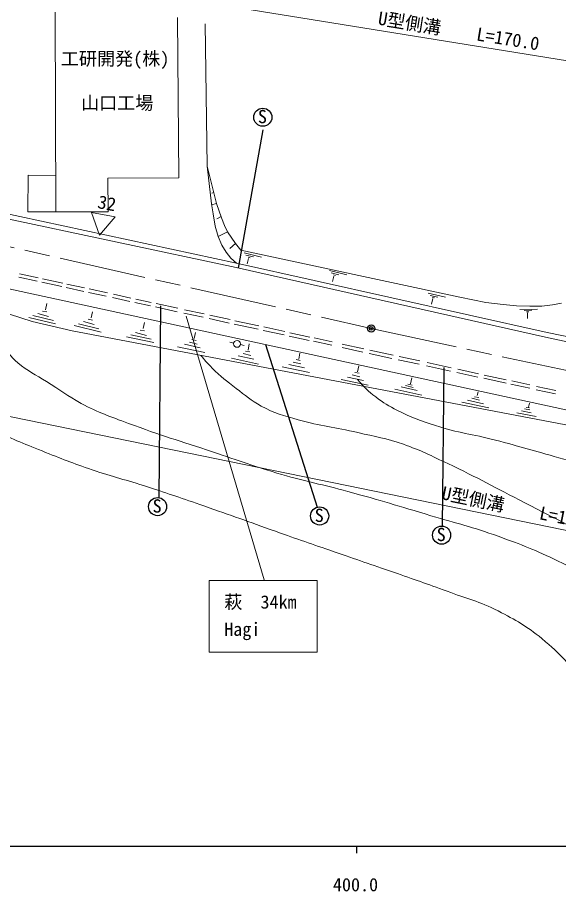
# Model space of a CAD drawing. Units: millimetres, scale not verified. Extents: x 40000 to 680000, y 20000 to 380000.
# Drawn here: x 421185 to 495865, y 198715 to 319448 of the extents above; entities that cross this region are included whole.
import ezdxf
from ezdxf.enums import TextEntityAlignment as Align

# ---------------------------------------------------------------- set-up
doc = ezdxf.new("R2010")
doc.units = ezdxf.units.MM
doc.header["$LTSCALE"] = 1000
doc.header["$PDMODE"] = 32
doc.header["$PDSIZE"] = 500
doc.linetypes.add('CHAIN', pattern=[18.5, 12, -1.5, 3.5, -1.5])
for name, color, linetype, lineweight in [('M-BGD', 7, 'Continuous', 13), ('M-BMK', 2, 'CHAIN', 13), ('M-BMK-SRVR', 3, 'Continuous', 25), ('M-STR-HTXT', 7, 'Continuous', 13), ('M-STR-STRC', 7, 'Continuous', 25), ('M-TTL-BAND', 7, 'Continuous', 25)]:
    doc.layers.add(name, color=color, linetype=linetype, lineweight=lineweight)
doc.styles.add('ＭＳ ゴシック', font='')
doc.styles.get('ＭＳ ゴシック').set_extended_font_data('MS Gothic')

msp = doc.modelspace()

# ---------------------------------------------------------------- linework, layer by layer
at = {"layer": 'M-BGD'}
for p, q in [((426398, 320201), (426463, 292610)), ((443249, 319443), (443474, 297299)), ((447378, 298899), (447111, 318579)), ((447967, 293698), (447378, 298899)), ((447378, 298899), (448668, 293768)), ((422625, 292615), (422657, 297683)), ((422657, 297683), (426451, 297630)), ((443474, 297299), (433674, 297243)), ((433674, 297243), (433716, 292602)), ((402363, 296044), (451406, 285512)), ((402250, 295400), (451392, 284901)), ((448288, 295280), (447989, 295181)), ((448177, 292310), (447967, 293698)), ((448668, 293768), (447984, 293583)), ((448668, 293768), (449341, 291777)), ((433716, 292602), (422625, 292615)), ((434680, 291897), (431413, 292523)), ((431413, 292523), (432504, 289380)), ((448458, 290628), (448177, 292310)), ((432504, 289380), (434680, 291897)), ((449286, 291940), (448690, 291634)), ((449341, 291777), (449761, 290698)), ((448878, 289198), (448458, 290628)), ((450196, 289857), (448878, 289198)), ((449761, 290698), (450196, 289857)), ((450196, 289857), (451276, 288216)), ((449397, 288020), (448878, 289198)), ((449988, 287029), (449397, 288020)), ((451276, 288216), (450499, 287555)), ((451276, 288216), (452019, 287305)), ((449988, 287029), (450648, 286210)), ((450648, 286210), (451406, 285512)), ((452019, 287305), (482264, 280812)), ((452463, 286924), (454855, 286345)), ((452715, 286616), (453771, 286363)), ((453089, 286158), (452911, 285410)), ((453014, 286345), (453304, 286261)), ((451406, 285512), (494311, 275947)), ((421467, 284039), (424016, 283484)), ((451392, 284901), (494072, 275288)), ((464237, 284478), (466630, 283898)), ((464489, 284169), (465546, 283917)), ((464788, 283898), (465078, 283814)), ((417420, 282524), (512449, 261864)), ((421384, 283562), (423906, 283013)), ((424552, 282873), (427308, 282273)), ((424648, 283346), (427421, 282742)), ((428001, 282615), (430433, 282085)), ((464863, 283711), (464686, 282964)), ((427910, 282142), (430324, 281617)), ((430977, 281475), (433447, 280938)), ((431081, 281944), (433599, 281396)), ((477892, 281375), (480285, 280795)), ((434314, 280749), (436709, 280228)), ((434441, 281212), (436824, 280693)), ((437506, 280545), (439640, 280080)), ((478145, 281066), (479201, 280814)), ((478519, 280608), (478341, 279861)), ((478444, 280795), (478734, 280711)), ((482264, 280812), (485828, 280087)), ((423196, 277456), (417092, 279417)), ((425222, 278775), (424638, 278903)), ((425051, 279087), (425248, 279923)), ((437402, 280077), (439539, 279613)), ((440223, 279464), (443223, 278811)), ((440313, 279933), (443322, 279277)), ((444229, 279080), (446934, 278491)), ((485828, 280087), (488226, 279803)), ((488226, 279803), (490087, 279614)), ((490087, 279614), (491885, 279550)), ((490514, 279113), (492976, 279145)), ((491105, 278987), (492191, 279004)), ((491885, 279550), (493578, 279572)), ((493578, 279572), (495021, 279747)), ((495021, 279747), (496286, 279980)), ((422730, 278001), (426451, 277117)), ((426132, 277580), (423304, 278270)), ((423981, 278566), (425482, 278144)), ((431518, 277653), (430933, 277781)), ((431346, 277965), (431543, 278801)), ((444134, 278613), (446816, 278029)), ((447660, 277846), (450424, 277244)), ((447752, 278312), (450525, 277708)), ((491462, 278799), (491764, 278789)), ((491581, 278636), (491594, 277868)), ((428727, 276152), (423196, 277456)), ((429025, 276880), (432746, 275995)), ((432428, 276458), (429599, 277149)), ((430276, 277445), (431777, 277023)), ((438534, 276472), (438711, 277313)), ((451106, 277096), (454417, 276376)), ((451201, 277561), (454485, 276845)), ((455177, 276695), (458092, 276060)), ((510479, 260605), (428727, 276152)), ((436240, 275331), (439982, 274537)), ((439652, 274992), (436807, 275613)), ((437477, 275926), (438988, 275541)), ((438713, 276164), (438125, 276278)), ((445583, 275096), (445760, 275936)), ((455099, 276227), (457992, 275598)), ((458687, 275447), (461444, 274847)), ((458783, 275909), (461558, 275305)), ((494072, 275288), (544567, 264263)), ((494311, 275947), (527876, 268806)), ((446404, 273833), (444229, 274308)), ((444922, 274595), (445979, 274325)), ((445840, 274849), (445252, 274963)), ((451032, 274472), (450510, 274595)), ((452481, 274130), (451959, 274253)), ((453007, 273511), (453183, 274352)), ((462052, 274715), (464555, 274170)), ((462154, 275175), (464634, 274634)), ((466010, 274335), (468977, 273688)), ((443289, 273954), (447031, 273161)), ((452345, 273010), (453403, 272741)), ((453263, 273265), (452675, 273378)), ((460002, 272247), (460179, 273088)), ((465979, 273861), (468865, 273233)), ((469715, 273048), (472871, 272361)), ((469819, 273505), (473036, 272804)), ((450713, 272370), (454454, 271576)), ((453828, 272249), (451652, 272724)), ((459244, 271858), (460302, 271589)), ((460218, 272075), (459630, 272189)), ((473749, 272170), (476614, 271547)), ((473871, 272622), (476734, 271998)), ((477740, 271779), (481043, 271059)), ((457733, 271190), (461475, 270396)), ((460811, 271041), (458635, 271516)), ((468123, 270488), (468300, 271328)), ((477633, 271325), (480939, 270606)), ((481973, 270857), (484828, 270235)), ((465854, 269430), (469596, 268637)), ((468932, 269281), (466756, 269756)), ((467365, 270099), (468423, 269829)), ((468339, 270316), (467751, 270430)), ((475432, 268843), (475609, 269683)), ((481852, 270407), (484741, 269779)), ((485544, 269604), (488633, 268932)), ((485622, 270062), (488623, 269408)), ((489418, 269235), (491899, 268694)), ((473257, 268085), (476998, 267291)), ((476334, 267935), (474159, 268410)), ((474724, 268591), (475782, 268321)), ((475648, 268671), (475060, 268785)), ((489297, 268787), (491890, 268223)), ((492767, 268033), (495472, 267444)), ((492817, 268494), (495502, 267909)), ((483908, 266870), (484965, 266600)), ((484854, 266949), (484266, 267063)), ((484639, 267211), (484752, 267752)), ((482502, 266309), (486244, 265515)), ((485496, 266089), (483320, 266564)), ((491721, 265638), (491858, 266180)), ((490102, 264852), (492775, 264338)), ((492102, 264852), (490737, 265114)), ((491158, 265385), (491915, 265245)), ((491840, 265514), (491391, 265588))]:
    msp.add_line(p, q, dxfattribs=at)
at = {"layer": 'M-BGD', "lineweight": 25}
for p, q in [((451701, 284832), (455078, 303942)), ((440929, 279617), (440688, 253118)), ((455421, 274262), (462573, 251796)), ((480038, 271089), (479823, 249187))]:
    msp.add_line(p, q, dxfattribs=at)
for centre in [(455049, 305670), (440518, 251880), (462891, 250587), (479728, 247941)]:
    msp.add_circle(centre, 1250, dxfattribs=at)
at = {"layer": 'M-BGD'}
msp.add_circle((451496, 274363), 477, dxfattribs=at)
for points, knots in [([(497116, 230286), (495590, 231927), (495048, 232432), (493578, 233644), (491420, 235422), (490006, 236179), (487523, 237465), (484904, 238822), (483245, 239161), (480480, 240189), (477614, 241255), (475990, 241802), (473104, 242812), (469895, 243935), (468086, 244530), (464875, 245644), (461712, 246741), (459943, 247363), (456785, 248476), (452927, 249836), (450781, 250642), (446915, 251981), (443880, 253032), (442182, 253625), (439127, 254617), (436164, 255579), (434452, 255956), (431504, 256964), (428771, 257899), (427259, 258479), (424585, 259569), (421879, 260672), (420308, 261199), (417751, 262611), (415601, 263798), (414387, 264506), (412528, 266109), (410696, 267688), (409734, 268677), (408260, 270593), (406988, 272247), (406374, 273262), (405411, 275113), (404601, 276669), (404536, 277731), (403648, 279244), (402739, 280794), (402183, 281666), (400935, 282958), (399912, 284017), (399333, 284681), (398021, 285348), (396332, 286208), (395261, 286436), (393421, 286894), (392262, 287182), (391592, 287271), (390404, 287400), (389411, 287508), (388843, 287621), (387850, 287516), (386492, 287373), (385600, 287525), (384422, 286834), (383869, 286510), (383609, 286342), (383114, 285844)], [0, 0, 0, 0, 1, 1, 1, 2, 2, 2, 3, 3, 3, 4, 4, 4, 5, 5, 5, 6, 6, 6, 7, 7, 7, 8, 8, 8, 9, 9, 9, 10, 10, 10, 11, 11, 11, 12, 12, 12, 13, 13, 13, 14, 14, 14, 15, 15, 15, 16, 16, 16, 17, 17, 17, 18, 18, 18, 19, 19, 19, 20, 20, 20, 21, 21, 21, 22, 22, 22, 22]), ([(513811, 231504), (511846, 233361), (511281, 233871), (509585, 235302), (507437, 237112), (506206, 238105), (503878, 239678), (500862, 241716), (499095, 242771), (495820, 244361), (492669, 245891), (490825, 246593), (487531, 247785), (483971, 249074), (481892, 249546), (478264, 250631), (473795, 251967), (471300, 252747), (466800, 253974), (463245, 254944), (461201, 255291), (457664, 256323), (453893, 257423), (451835, 258216), (448108, 259455), (443566, 260966), (440974, 261684), (436501, 263386), (433921, 264367), (432419, 264821), (429994, 266138), (428047, 267195), (427056, 267960), (425193, 269159), (423641, 270159), (422647, 270553), (421240, 271748), (420178, 272649), (419773, 273351), (418825, 274371), (417712, 275567), (417007, 276165), (415964, 277423), (415128, 278432), (414857, 279162), (413942, 280099), (413566, 280484), (413428, 280632), (412942, 281046)], [0, 0, 0, 0, 1, 1, 1, 2, 2, 2, 3, 3, 3, 4, 4, 4, 5, 5, 5, 6, 6, 6, 7, 7, 7, 8, 8, 8, 9, 9, 9, 10, 10, 10, 11, 11, 11, 12, 12, 12, 13, 13, 13, 14, 14, 14, 15, 15, 15, 16, 16, 16, 16]), ([(522604, 230778), (520609, 233207), (519970, 233932), (518104, 235784), (515756, 238114), (514301, 239295), (511620, 241233), (508440, 243531), (506367, 244379), (502932, 246275), (498405, 248772), (495794, 250032), (491201, 252407), (487071, 254542), (484801, 255827), (480600, 257819), (478232, 258942), (476922, 259632), (474448, 260497), (472049, 261336), (470619, 261535), (468144, 262112), (464946, 262857), (463078, 262966), (459926, 263885), (457888, 264478), (456693, 264755), (454831, 265773), (453380, 266566), (452685, 267208), (451374, 268215), (450031, 269246), (449248, 269804), (448061, 271011), (447373, 271711), (446955, 272184), (446498, 272773)], [0, 0, 0, 0, 1, 1, 1, 2, 2, 2, 3, 3, 3, 4, 4, 4, 5, 5, 5, 6, 6, 6, 7, 7, 7, 8, 8, 8, 9, 9, 9, 10, 10, 10, 11, 11, 11, 12, 12, 12, 12]), ([(530505, 231662), (529770, 233642), (529491, 234260), (528682, 235850), (527462, 238247), (526565, 239494), (524887, 241597), (523331, 243548), (522503, 244711), (520635, 246366), (517714, 248954), (515942, 250302), (512560, 252249), (509943, 253756), (508426, 254546), (505607, 255629), (501906, 257052), (499712, 257506), (495908, 258621), (492500, 259620), (490586, 260163), (487152, 261070), (483943, 261918), (482045, 262036), (478894, 263080), (476793, 263776), (475597, 264163), (473630, 265178), (472407, 265809), (471720, 266187), (470630, 267029), (469553, 267861), (469186, 268257), (468105, 269431)], [0, 0, 0, 0, 1, 1, 1, 2, 2, 2, 3, 3, 3, 4, 4, 4, 5, 5, 5, 6, 6, 6, 7, 7, 7, 8, 8, 8, 9, 9, 9, 10, 10, 10, 11, 11, 11, 11])]:
    msp.add_open_spline(points, degree=3, knots=knots, dxfattribs=at)
at = {"layer": 'M-BMK'}
for p, q in [((372934, 298421), (470019, 276494)), ((470019, 276494), (568312, 255295))]:
    msp.add_line(p, q, dxfattribs=at)
at = {"layer": 'M-BMK-SRVR'}
msp.add_circle((470019, 276494), 500, dxfattribs=at)
msp.add_point((470019, 276494), dxfattribs=at)
at = {"layer": 'M-STR-HTXT'}
for p, q in [((408921, 327724), (576067, 300676)), ((398478, 268782), (564786, 234661))]:
    msp.add_line(p, q, dxfattribs=at)
at = {"layer": 'M-STR-STRC', "lineweight": 13}
for p, q in [((455233, 241769), (444453, 278180)), ((447636, 241656), (447636, 231772)), ((447636, 241656), (462568, 241656)), ((462568, 241656), (462568, 231772)), ((447636, 231772), (462568, 231772))]:
    msp.add_line(p, q, dxfattribs=at)
at = {"layer": 'M-TTL-BAND'}
for p, q in [((40000, 205000), (579000, 205000)), ((468000, 205000), (468000, 204000))]:
    msp.add_line(p, q, dxfattribs=at)

# ---------------------------------------------------------------- texts
at = {"layer": 'M-BGD', "style": 'ＭＳ ゴシック'}
for s, p in [('工研開発(株)', (427155, 312287)), ('山口工場', (429947, 306183)), ('S', (454370, 304296)), ('S', (439839, 250506)), ('S', (462212, 249213)), ('S', (479049, 246567))]:
    msp.add_text(s, height=1833, dxfattribs=at).set_placement(p, align=Align.BOTTOM_LEFT)
msp.add_text('32', height=1833, rotation=349.148, dxfattribs=at).set_placement((432038, 292596), align=Align.BOTTOM_LEFT)
at = {"layer": 'M-STR-HTXT', "style": 'ＭＳ ゴシック'}
for s, rotation, p in [('U型側溝\u3000\u3000L=170.0', 350.808, (470779, 317941)), ('U型側溝\u3000\u3000L=169.0', 348.406, (479534, 252380))]:
    msp.add_text(s, height=1833, rotation=rotation, dxfattribs=at).set_placement(p, align=Align.BOTTOM_LEFT)
at = {"layer": 'M-STR-STRC', "style": 'ＭＳ ゴシック'}
for s, p in [('萩\u300034km', (449724, 237247)), ('Hagi', (449724, 233483))]:
    msp.add_text(s, height=1833, dxfattribs=at).set_placement(p, align=Align.BOTTOM_LEFT)
at = {"layer": 'M-TTL-BAND', "style": 'ＭＳ ゴシック'}
msp.add_text('400.0', height=1833, dxfattribs=at).set_placement((467844, 198195), align=Align.BOTTOM_CENTER)

doc.saveas('drawing.dxf')
